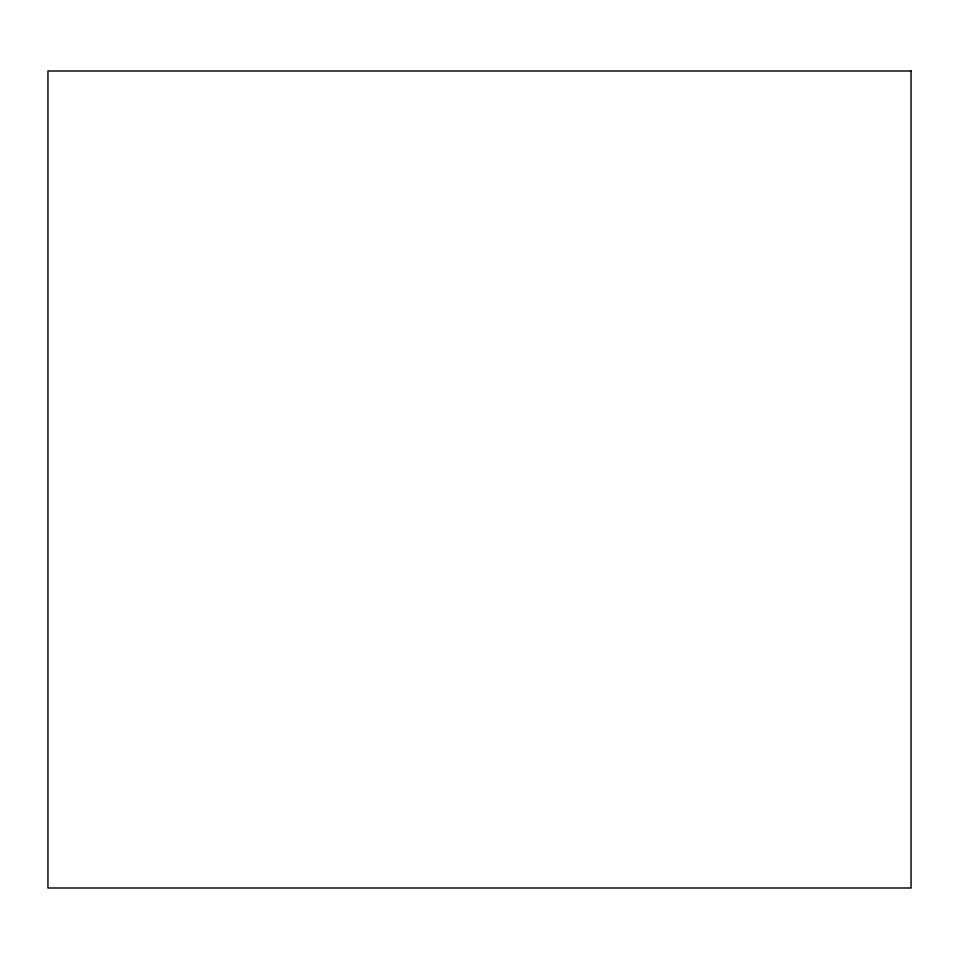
<?xml version="1.0" encoding="UTF-8"?>
<svg xmlns="http://www.w3.org/2000/svg" width="959" height="959" viewBox="0 0 959 959"><rect width="100%" height="100%" fill="white"/><g stroke="black" fill="none" stroke-linecap="round" stroke-linejoin="round"><path stroke-width="1.44" d="M911.05 71.002L47.95 71.002L47.95 887.998L911.05 887.998L911.05 71.002"/></g></svg>
